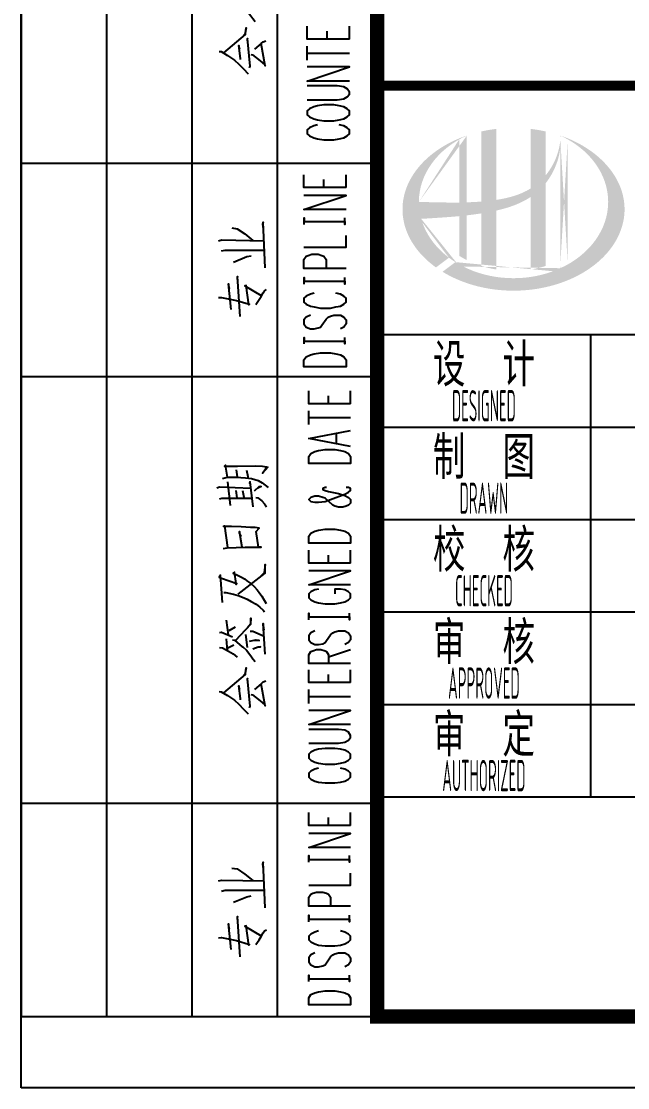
# Model space of a CAD drawing. Extents: x 84552 to 1115094, y -331058 to 102248.
# Drawn here: x 84552 to 86682, y 56435 to 60183 of the extents above; entities that cross this region are included whole.
import ezdxf
from ezdxf.enums import TextEntityAlignment as Align

# ---------------------------------------------------------------- set-up
doc = ezdxf.new("R2010")
doc.units = 0
doc.header["$LTSCALE"] = 1000
doc.header["$MEASUREMENT"] = 0
doc.layers.add('图框', color=107, linetype='Continuous')
doc.styles.add('sceie', font='sceie.shx', dxfattribs={"width": 0.7, "bigfont": 'sceic.shx'})

# ---------------------------------------------------------------- blocks, each defined once
blk = doc.blocks.new('A$C04D97144')
for p, q in [((6, 0), (6, 180)), ((12, 0), (12, 180)), ((18, 0), (18, 180)), ((0, 60), (25, 60)), ((0, 45), (25, 45)), ((0, 15), (25, 15))]:
    blk.add_line(p, q)
blk.add_lwpolyline([(0, 180), (0, 0), (25, 0), (25, 180)], close=True)
for points in [[(14.847, 71.481), (14.988, 71.465), (15.506, 71.01), (15.569, 70.978), (15.821, 70.743), (16.135, 70.35), (16.276, 70.161), (16.417, 69.957)], [(14.234, 67.742), (15.758, 69.046), (15.758, 69.077), (15.789, 69.502), (15.711, 69.046), (15.569, 68.873)], [(23.047, 68.7), (20.093, 68.7), (20.093, 69.612)], [(21.492, 68.7), (21.492, 69.266)], [(23.047, 68.7), (23.047, 69.612)], [(15.396, 67.271), (15.396, 67.287), (15.396, 67.349), (15.271, 68.261), (15.271, 68.135), (15.334, 67.994)], [(16.04, 66.69), (16.072, 66.815), (15.899, 68.763), (15.868, 68.653), (15.899, 68.543)], [(16.135, 67.632), (16.245, 67.601), (16.779, 67.177), (17.093, 66.925), (17.124, 66.831), (16.857, 68.402), (16.386, 67.994)], [(16.857, 68.402), (16.999, 68.512), (17.172, 68.59)], [(13.888, 67.852), (14.03, 67.836), (14.485, 67.569), (14.972, 67.239), (15.271, 66.957), (15.616, 66.611), (15.93, 66.265)], [(20.093, 67.239), (20.093, 68.213)], [(20.093, 67.726), (23.047, 67.726)], [(23.047, 65.763), (20.093, 65.763), (23.047, 66.752), (20.093, 66.752)], [(20.093, 64.443), (22.199, 64.443), (22.654, 64.506), (22.89, 64.647), (23.047, 64.852), (23.047, 64.993), (22.89, 65.213), (22.654, 65.354), (22.199, 65.417), (20.093, 65.417)], [(20.093, 63.391), (20.251, 63.249), (20.549, 63.108), (20.8, 63.045), (21.256, 62.966), (21.947, 62.966), (22.34, 63.045), (22.654, 63.108), (22.89, 63.249), (23.047, 63.391), (23.047, 63.673), (22.89, 63.815), (22.654, 63.94), (22.34, 64.019), (21.947, 64.082), (21.256, 64.082), (20.8, 64.019), (20.549, 63.94), (20.251, 63.815), (20.093, 63.673), (20.093, 63.391), (20.093, 63.391)], [(20.8, 62.684), (20.549, 62.621), (20.251, 62.479), (20.093, 62.338), (20.093, 62.055), (20.251, 61.914), (20.549, 61.773), (20.8, 61.71), (21.256, 61.631), (21.947, 61.631), (22.34, 61.71), (22.654, 61.773), (22.89, 61.914), (23.047, 62.055), (23.047, 62.338), (22.89, 62.479), (22.654, 62.621), (22.34, 62.684)], [(22.811, 58.269), (19.858, 58.269), (19.858, 59.181)], [(21.256, 58.269), (21.256, 58.835)], [(22.811, 58.269), (22.811, 59.181)], [(22.811, 56.73), (19.858, 56.73), (22.811, 57.72), (19.858, 57.72)], [(17.124, 52.63), (16.983, 55.834), (16.952, 55.693), (16.999, 55.379)], [(19.874, 55.677), (19.874, 56.149), (19.874, 55.882), (22.717, 55.882), (22.717, 55.677), (22.717, 56.149)], [(14.799, 55.442), (15.161, 55.379), (15.711, 55.017), (16.276, 54.562)], [(19.858, 54.075), (22.811, 54.075), (22.811, 54.908)], [(13.857, 54.53), (14.092, 54.593), (17.03, 54.53)], [(14.061, 53.824), (14.312, 53.871), (17.062, 53.871)], [(14.909, 53.022), (15.852, 53.431), (16.15, 53.478)], [(22.811, 52.598), (19.858, 52.598), (19.858, 53.227), (20.015, 53.447), (20.156, 53.509), (20.408, 53.588), (20.863, 53.588), (21.115, 53.509), (21.256, 53.447), (21.413, 53.227), (21.413, 52.598)], [(15.365, 49.205), (15.192, 52.033), (15.161, 51.891), (15.192, 51.718)], [(19.874, 51.483), (19.874, 51.954), (19.874, 51.687), (22.717, 51.687), (22.717, 51.483), (22.717, 51.954)], [(13.841, 50.54), (14.061, 50.556), (15.114, 50.336), (16.04, 50.085), (15.993, 50.022), (15.789, 51.389), (15.711, 51.357), (16.842, 50.682)], [(14.737, 49.708), (14.548, 51.499), (14.548, 51.389), (14.595, 51.184)], [(16.465, 50.053), (16.7, 50.399), (16.842, 50.619), (16.983, 50.87), (17.093, 51.012), (17.234, 51.106)], [(20.565, 50.854), (20.313, 50.776), (20.015, 50.65), (19.858, 50.509), (19.858, 50.226), (20.015, 50.085), (20.313, 49.943), (20.565, 49.88), (21.02, 49.802), (21.712, 49.802), (22.104, 49.88), (22.418, 49.943), (22.654, 50.085), (22.811, 50.226), (22.811, 50.509), (22.654, 50.65), (22.418, 50.776), (22.104, 50.854)], [(20.313, 49.315), (20.015, 49.174), (19.858, 48.969), (19.858, 48.687), (20.015, 48.467), (20.313, 48.341), (20.565, 48.341), (20.863, 48.404), (21.02, 48.467), (21.115, 48.608), (21.413, 49.032), (21.554, 49.174), (21.712, 49.236), (21.963, 49.315), (22.418, 49.315), (22.654, 49.174), (22.811, 48.969), (22.811, 48.687), (22.654, 48.467), (22.418, 48.341)], [(19.874, 47.288), (19.874, 47.744), (19.874, 47.477), (22.717, 47.477), (22.717, 47.288), (22.717, 47.744)], [(22.811, 45.67), (19.858, 45.67), (19.858, 46.157), (20.015, 46.377), (20.313, 46.519), (20.565, 46.581), (21.02, 46.66), (21.712, 46.66), (22.104, 46.581), (22.418, 46.519), (22.654, 46.377), (22.811, 46.157), (22.811, 45.67), (22.811, 45.67)], [(23.125, 43.078), (20.188, 43.078), (20.188, 43.989)], [(21.586, 43.078), (21.586, 43.644)], [(23.125, 43.078), (23.125, 43.989)], [(20.188, 41.617), (20.188, 42.591)], [(20.188, 42.104), (23.125, 42.104)], [(23.125, 40.078), (20.188, 40.628), (23.125, 41.193)], [(22.136, 40.282), (22.136, 40.973)], [(23.125, 38.884), (20.188, 38.884), (20.188, 39.371), (20.329, 39.575), (20.628, 39.716), (20.879, 39.795), (21.335, 39.858), (22.026, 39.858), (22.434, 39.795), (22.733, 39.716), (22.984, 39.575), (23.125, 39.371), (23.125, 38.884), (23.125, 38.884)], [(14.485, 37.91), (14.344, 38.758), (14.265, 38.68), (15.129, 38.68), (15.192, 38.68), (16.465, 38.711), (16.952, 38.68), (17.234, 38.648), (17.313, 38.617), (16.952, 38.193), (17.203, 38.585)], [(15.192, 37.941), (15.114, 38.428)], [(15.93, 37.878), (15.93, 37.941), (15.852, 38.397)], [(14.14, 37.831), (14.454, 37.91), (15.082, 37.91), (15.758, 37.878), (16.182, 37.831), (16.637, 37.69), (16.92, 37.517), (17.344, 37.203)], [(14.689, 35.93), (14.517, 37.596)], [(16.292, 35.836), (16.072, 37.596), (16.04, 37.517), (16.135, 37.407)], [(13.747, 37.172), (13.92, 37.234), (16.135, 37.14)], [(15.161, 36.465), (15.082, 36.983)], [(15.648, 36.496), (15.569, 36.952)], [(16.386, 36.952), (16.716, 37.266), (16.857, 37.266), (16.606, 37.14)], [(21.429, 37.203), (21.335, 37.203), (21.177, 37.124), (21.177, 37.062), (21.335, 36.983), (21.586, 36.92), (22.277, 36.779), (22.733, 36.637), (22.984, 36.496), (23.125, 36.355), (23.125, 36.088), (22.984, 35.946), (22.827, 35.868), (22.576, 35.805), (22.277, 35.805), (22.026, 35.868), (21.884, 35.946), (21.335, 36.433), (21.177, 36.496), (20.879, 36.575), (20.628, 36.575), (20.329, 36.496), (20.188, 36.355), (20.329, 36.213), (20.628, 36.15), (20.879, 36.15), (21.335, 36.213), (21.727, 36.355), (22.733, 36.716), (22.984, 36.857), (23.125, 36.983), (23.125, 37.124), (22.984, 37.203), (22.827, 37.203)], [(13.92, 36.386), (14.092, 36.433), (16.213, 36.433)], [(16.465, 36.496), (16.606, 36.465), (16.889, 36.245), (17.093, 36.04), (17.234, 35.836)], [(14.171, 32.899), (14.454, 32.946), (15.082, 32.977), (15.726, 33.008), (15.821, 33.008), (16.276, 33.008), (16.857, 33.008), (16.669, 33.008), (16.496, 34.108), (16.7, 34.344), (16.433, 34.391), (16.103, 34.391), (15.443, 34.422), (14.768, 34.454), (14.202, 34.454), (14.281, 34.485), (14.485, 32.977)], [(15.506, 33.008), (15.334, 34.108), (15.302, 33.998), (15.412, 33.747)], [(23.125, 33.276), (20.188, 33.276), (20.188, 33.778), (20.329, 33.982), (20.628, 34.124), (20.879, 34.187), (21.335, 34.265), (22.026, 34.265), (22.434, 34.187), (22.733, 34.124), (22.984, 33.982), (23.125, 33.778), (23.125, 33.276), (23.125, 33.276)], [(23.125, 31.877), (20.188, 31.877), (20.188, 32.789)], [(21.586, 31.877), (21.586, 32.443)], [(23.125, 31.877), (23.125, 32.789)], [(15.224, 29.694), (17.124, 31.17), (17.124, 31.767), (17.062, 31.218), (17.03, 31.17), (16.81, 30.935)], [(14.14, 29.097), (13.998, 31.029), (13.888, 30.888), (14.061, 30.825), (14.595, 30.621), (15.129, 30.432), (15.082, 30.369), (15.082, 30.432), (14.972, 31.249), (14.878, 31.17), (15.192, 31.029), (15.475, 30.888), (15.679, 30.762), (15.852, 30.621), (16.135, 30.432), (16.355, 30.228), (16.575, 30.008), (16.716, 29.804), (16.889, 29.552), (17.062, 29.27), (17.203, 29.034)], [(23.125, 30.338), (20.188, 30.338), (23.125, 31.328), (20.188, 31.328)], [(20.879, 30.055), (20.628, 29.992), (20.329, 29.851), (20.188, 29.709), (20.188, 29.427), (20.329, 29.285), (20.628, 29.144), (20.879, 29.081), (21.335, 29.018), (22.026, 29.018), (22.434, 29.081), (22.733, 29.144), (22.984, 29.285), (23.125, 29.427), (23.125, 29.709), (22.984, 29.851), (22.733, 29.992), (22.434, 30.055), (22.026, 30.055), (22.026, 29.709)], [(14.234, 29.804), (14.375, 29.804), (14.909, 29.694), (15.224, 29.6), (15.538, 29.49), (15.868, 29.348), (16.15, 29.175), (16.496, 28.987), (16.747, 28.783), (16.983, 28.563), (17.093, 28.453)], [(14.564, 26.835), (14.422, 27.856)], [(15.051, 26.426), (16.135, 27.573), (16.135, 28.013), (16.103, 27.573), (15.899, 27.337)], [(20.188, 27.887), (20.188, 28.358), (20.188, 28.091), (23.047, 28.091), (23.047, 27.887), (23.047, 28.358)], [(13.92, 26.992), (14.061, 27.023), (14.847, 26.693)], [(14.595, 27.149), (15.051, 27.4)], [(16.072, 27.086), (16.276, 27.086), (17.062, 26.74)], [(17.14, 25.468), (16.999, 27.62), (16.999, 27.479), (17.03, 27.165)], [(20.628, 27.117), (20.329, 26.976), (20.188, 26.772), (20.188, 26.489), (20.329, 26.285), (20.628, 26.143), (20.879, 26.143), (21.177, 26.206), (21.335, 26.285), (21.429, 26.426), (21.727, 26.835), (21.884, 26.976), (22.026, 27.055), (22.277, 27.117), (22.733, 27.117), (22.984, 26.976), (23.125, 26.772), (23.125, 26.489), (22.984, 26.285), (22.733, 26.143)], [(14.485, 25.719), (14.407, 26.552)], [(14.847, 26.489), (14.988, 26.458), (15.506, 26.002), (15.569, 25.986), (15.821, 25.751), (16.135, 25.358), (16.276, 25.154), (16.417, 24.965)], [(15.758, 26.85), (15.868, 25.955)], [(16.04, 26.379), (16.465, 26.489), (16.7, 26.426), (16.386, 26.426)], [(13.92, 25.955), (14.124, 25.924), (14.548, 25.688), (14.878, 25.499), (15.161, 25.264)], [(14.517, 25.924), (14.941, 26.128)], [(16.276, 25.845), (16.637, 25.986), (16.81, 25.986), (16.575, 25.955)], [(23.125, 24.808), (20.188, 24.808), (20.188, 25.437), (20.329, 25.656), (20.486, 25.719), (20.738, 25.798), (21.036, 25.798), (21.335, 25.719), (21.429, 25.656), (21.586, 25.437), (21.586, 24.808)], [(21.586, 25.295), (23.125, 25.798)], [(14.234, 22.75), (15.758, 24.054), (15.758, 24.085), (15.789, 24.51), (15.711, 24.054), (15.569, 23.881)], [(23.125, 23.489), (20.188, 23.489), (20.188, 24.384)], [(21.586, 23.489), (21.586, 24.038)], [(23.125, 23.489), (23.125, 24.384)], [(15.396, 22.263), (15.396, 22.295), (15.396, 22.357), (15.271, 23.253), (15.271, 23.143), (15.334, 23.002)], [(16.04, 21.698), (16.072, 21.808), (15.899, 23.771), (15.868, 23.661), (15.899, 23.536)], [(16.135, 22.64), (16.245, 22.609), (16.779, 22.185), (17.093, 21.933), (17.124, 21.839), (16.857, 23.394), (16.386, 23.002)], [(16.857, 23.394), (16.999, 23.52), (17.172, 23.599)], [(13.888, 22.86), (14.03, 22.829), (14.485, 22.577), (14.972, 22.232), (15.271, 21.949), (15.616, 21.619), (15.93, 21.274)], [(20.188, 22.012), (20.188, 22.986)], [(20.188, 22.499), (23.125, 22.499)], [(23.125, 20.535), (20.188, 20.535), (23.125, 21.525), (20.188, 21.525)], [(20.188, 19.216), (22.277, 19.216), (22.733, 19.278), (22.984, 19.42), (23.125, 19.624), (23.125, 19.765), (22.984, 19.985), (22.733, 20.127), (22.277, 20.19), (20.188, 20.19)], [(20.188, 18.163), (20.329, 18.022), (20.628, 17.88), (20.879, 17.817), (21.335, 17.739), (22.026, 17.739), (22.434, 17.817), (22.733, 17.88), (22.984, 18.022), (23.125, 18.163), (23.125, 18.446), (22.984, 18.587), (22.733, 18.729), (22.434, 18.791), (22.026, 18.854), (21.335, 18.854), (20.879, 18.791), (20.628, 18.729), (20.329, 18.587), (20.188, 18.446), (20.188, 18.163), (20.188, 18.163)], [(20.879, 17.456), (20.628, 17.393), (20.329, 17.252), (20.188, 17.11), (20.188, 16.828), (20.329, 16.686), (20.628, 16.545), (20.879, 16.482), (21.335, 16.419), (22.026, 16.419), (22.434, 16.482), (22.733, 16.545), (22.984, 16.686), (23.125, 16.828), (23.125, 17.11), (22.984, 17.252), (22.733, 17.393), (22.434, 17.456)], [(23.125, 13.434), (20.188, 13.434), (20.188, 14.346)], [(23.125, 13.434), (23.125, 14.346)], [(21.586, 13.434), (21.586, 14)], [(23.125, 11.895), (20.188, 11.895), (23.125, 12.869), (20.188, 12.869)], [(20.188, 10.842), (20.188, 11.314), (20.188, 11.047), (23.047, 11.047), (23.047, 10.842), (23.047, 11.314)], [(17.124, 7.638), (16.983, 10.842), (16.952, 10.701), (16.999, 10.387)], [(14.799, 10.434), (15.161, 10.387), (15.711, 10.01), (16.276, 9.554)], [(20.188, 9.24), (23.125, 9.24), (23.125, 10.073)], [(13.857, 9.539), (14.092, 9.586), (17.03, 9.539)], [(14.061, 8.816), (14.312, 8.879), (17.062, 8.879)], [(14.909, 8.03), (15.852, 8.423), (16.15, 8.486)], [(23.125, 7.763), (20.188, 7.763), (20.188, 8.392), (20.329, 8.612), (20.486, 8.674), (20.738, 8.753), (21.177, 8.753), (21.429, 8.674), (21.586, 8.612), (21.727, 8.392), (21.727, 7.763)], [(15.365, 4.197), (15.192, 7.041), (15.161, 6.899), (15.192, 6.727)], [(20.188, 6.648), (20.188, 7.119), (20.188, 6.852), (23.047, 6.852), (23.047, 6.648), (23.047, 7.119)], [(13.841, 5.533), (14.061, 5.564), (15.114, 5.344), (16.04, 5.077), (15.993, 5.03), (15.789, 6.381), (15.711, 6.365), (16.842, 5.674)], [(14.737, 4.716), (14.548, 6.507), (14.548, 6.381), (14.595, 6.192)], [(16.465, 5.061), (16.7, 5.391), (16.842, 5.627), (16.983, 5.878), (17.093, 6.02), (17.234, 6.098)], [(20.879, 6.02), (20.628, 5.941), (20.329, 5.8), (20.188, 5.658), (20.188, 5.391), (20.329, 5.25), (20.628, 5.108), (20.879, 5.03), (21.335, 4.967), (22.026, 4.967), (22.434, 5.03), (22.733, 5.108), (22.984, 5.25), (23.125, 5.391), (23.125, 5.658), (22.984, 5.8), (22.733, 5.941), (22.434, 6.02)], [(20.628, 4.48), (20.329, 4.339), (20.188, 4.119), (20.188, 3.852), (20.329, 3.632), (20.628, 3.49), (20.879, 3.49), (21.177, 3.569), (21.335, 3.632), (21.429, 3.773), (21.727, 4.197), (21.884, 4.339), (22.026, 4.402), (22.277, 4.48), (22.733, 4.48), (22.984, 4.339), (23.125, 4.119), (23.125, 3.852), (22.984, 3.632), (22.733, 3.49)], [(20.188, 2.454), (20.188, 2.909), (20.188, 2.642), (23.047, 2.642), (23.047, 2.454), (23.047, 2.909)], [(23.125, 0.835), (20.188, 0.835), (20.188, 1.322), (20.329, 1.542), (20.628, 1.668), (20.879, 1.747), (21.335, 1.809), (22.026, 1.809), (22.434, 1.747), (22.733, 1.668), (22.984, 1.542), (23.125, 1.322), (23.125, 0.835), (23.125, 0.835)]]:
    blk.add_lwpolyline(points)
blk = doc.blocks.new('A$C1BD43FEB')
blk.add_blockref('A$C04D97144', (0, 0))
blk = doc.blocks.new('GXED01100007000C')
blk.add_blockref('A$C1BD43FEB', (-25, 0))

msp = doc.modelspace()

# ---------------------------------------------------------------- hatches: boundary and pattern name
h = msp.add_hatch(color=256)
edge = h.paths.add_edge_path()
edge.add_spline(control_points=[(86220.6, 59517.6), (86223.7, 59518.3), (86226.7, 59519), (86251.3, 59524.9), (86272.6, 59531.4), (86310, 59547), (86326.5, 59555.5), (86341.9, 59565.8)], knot_values=[61.629012, 61.629012, 61.629012, 61.629012, 63.330431, 63.330431, 75.353634, 75.353634, 85.398649, 85.398649, 85.398649, 85.398649], degree=3, periodic=0)
edge.add_line((86341.9, 59565.8), (86341.9, 59310.6))
edge.add_spline(control_points=[(86341.9, 59310.6), (86350.5, 59312), (86359, 59313.7), (86376.4, 59317.7), (86385.3, 59320.1), (86393.9, 59322.9)], knot_values=[4.908456, 4.908456, 4.908456, 4.908456, 4.992821, 4.992821, 5.083034, 5.083034, 5.083034, 5.083034], degree=3, periodic=0)
edge.add_line((86393.9, 59322.9), (86393.9, 59613.6))
edge.add_spline(control_points=[(86393.9, 59613.6), (86398.3, 59619), (86402.4, 59624.7), (86415.4, 59644.5), (86423.2, 59659.5), (86437.9, 59695.9), (86443.5, 59717.8), (86445.8, 59740.5), (86445.9, 59741.1), (86445.9, 59741.8)], knot_values=[97.991744, 97.991744, 97.991744, 97.991744, 101.64219, 101.64219, 110.337975, 110.337975, 121.934322, 121.934322, 122.270691, 122.270691, 122.270691, 122.270691], degree=3, periodic=0)
edge.add_line((86445.9, 59741.8), (86445.9, 59777))
edge.add_spline(control_points=[(86445.9, 59777), (86445.9, 59773.1), (86445.7, 59769.3), (86445.4, 59765.5)], knot_values=[126.194075, 126.194075, 126.194075, 126.194075, 128.396762, 128.396762, 128.396762, 128.396762], degree=3, periodic=0)
edge.add_spline(control_points=[(86445.4, 59765.5), (86445.2, 59762.4), (86444.9, 59759.2), (86444.5, 59756.1)], knot_values=[124.417049, 124.417049, 124.417049, 124.417049, 126.194075, 126.194075, 126.194075, 126.194075], degree=3, periodic=0)
edge.add_spline(control_points=[(86444.5, 59756.1), (86443.9, 59751.6), (86443.2, 59747), (86442.3, 59742.5)], knot_values=[121.80529, 121.80529, 121.80529, 121.80529, 124.417049, 124.417049, 124.417049, 124.417049], degree=3, periodic=0)
edge.add_spline(control_points=[(86442.3, 59742.5), (86441.1, 59736.4), (86439.6, 59730.3), (86437.9, 59724.3)], knot_values=[118.31574, 118.31574, 118.31574, 118.31574, 121.80529, 121.80529, 121.80529, 121.80529], degree=3, periodic=0)
edge.add_spline(control_points=[(86437.9, 59724.3), (86436.2, 59718.3), (86434.1, 59712.3), (86431.9, 59706.3)], knot_values=[114.795988, 114.795988, 114.795988, 114.795988, 118.31574, 118.31574, 118.31574, 118.31574], degree=3, periodic=0)
edge.add_spline(control_points=[(86431.9, 59706.3), (86429.6, 59700.5), (86427.1, 59694.7), (86424.4, 59689)], knot_values=[111.329641, 111.329641, 111.329641, 111.329641, 114.795988, 114.795988, 114.795988, 114.795988], degree=3, periodic=0)
edge.add_spline(control_points=[(86424.4, 59689), (86421.6, 59683.3), (86418.6, 59677.6), (86415.4, 59672.1)], knot_values=[107.79529, 107.79529, 107.79529, 107.79529, 111.329641, 111.329641, 111.329641, 111.329641], degree=3, periodic=0)
edge.add_spline(control_points=[(86415.4, 59672.1), (86412.3, 59666.6), (86408.9, 59661.4), (86405.3, 59656.2)], knot_values=[104.343579, 104.343579, 104.343579, 104.343579, 107.79529, 107.79529, 107.79529, 107.79529], degree=3, periodic=0)
edge.add_spline(control_points=[(86405.3, 59656.2), (86401.7, 59651), (86397.9, 59646), (86393.9, 59641.2)], knot_values=[100.8507, 100.8507, 100.8507, 100.8507, 104.343579, 104.343579, 104.343579, 104.343579], degree=3, periodic=0)
edge.add_line((86393.9, 59641.2), (86393.9, 59795.8))
edge.add_spline(control_points=[(86393.9, 59795.8), (86376.9, 59799.6), (86359.5, 59802.5), (86341.9, 59804.6)], knot_values=[4.423999, 4.423999, 4.423999, 4.423999, 4.558741, 4.558741, 4.558741, 4.558741], degree=3, periodic=0)
edge.add_line((86341.9, 59804.6), (86341.9, 59595.5))
edge.add_spline(control_points=[(86341.9, 59595.5), (86306, 59573.2), (86263.9, 59561.6), (86220.6, 59555.1)], knot_values=[63.246215, 63.246215, 63.246215, 63.246215, 87.689124, 87.689124, 87.689124, 87.689124], degree=3, periodic=0)
edge.add_line((86220.6, 59555.1), (86220.6, 59804.6))
edge.add_spline(control_points=[(86220.6, 59804.6), (86203, 59802.5), (86185.6, 59799.6), (86168.6, 59795.8)], knot_values=[4.866038, 4.866038, 4.866038, 4.866038, 5.000777, 5.000777, 5.000777, 5.000777], degree=3, periodic=0)
edge.add_line((86168.6, 59795.8), (86168.6, 59549.4))
edge.add_spline(control_points=[(86168.6, 59549.4), (86167.8, 59549.3), (86150.3, 59548), (86133, 59547.1), (86116.6, 59546.6)], knot_values=[43.657356, 43.657356, 43.657356, 43.657356, 44.134253, 53.497092, 53.497092, 53.497092, 53.497092], degree=3, periodic=0)
edge.add_line((86116.6, 59546.6), (86116.6, 59781.2))
edge.add_spline(control_points=[(86116.6, 59781.2), (86108.1, 59778.3), (86099.7, 59775.1), (86091.5, 59771.7)], knot_values=[5.14157, 5.14157, 5.14157, 5.14157, 5.212921, 5.212921, 5.212921, 5.212921], degree=3, periodic=0)
edge.add_spline(control_points=[(86091.5, 59771.7), (86088.1, 59770.3), (86084.6, 59768.9), (86068.5, 59761.8), (86056.3, 59755.7), (86044.5, 59749.1)], knot_values=[5.212921, 5.212921, 5.212921, 5.212921, 5.24296, 5.24296, 5.355623, 5.355623, 5.355623, 5.355623], degree=3, periodic=0)
edge.add_spline(control_points=[(86044.5, 59749.1), (86037.1, 59744.9), (86029.8, 59740.5), (86022.9, 59735.9)], knot_values=[5.355623, 5.355623, 5.355623, 5.355623, 5.426974, 5.426974, 5.426974, 5.426974], degree=3, periodic=0)
edge.add_spline(control_points=[(86022.9, 59735.9), (86019.1, 59733.5), (86015.5, 59731.1), (86008.8, 59726.3), (86005.6, 59724.1), (86002.6, 59721.8)], knot_values=[5.426974, 5.426974, 5.426974, 5.426974, 5.464765, 5.464765, 5.498325, 5.498325, 5.498325, 5.498325], degree=3, periodic=0)
edge.add_spline(control_points=[(86002.6, 59721.8), (85989.5, 59712), (85977.5, 59701.5), (85966.6, 59690.6)], knot_values=[5.498325, 5.498325, 5.498325, 5.498325, 5.641027, 5.641027, 5.641027, 5.641027], degree=3, periodic=0)
edge.add_spline(control_points=[(85966.6, 59690.6), (85963.1, 59687.1), (85959.7, 59683.5), (85949.5, 59672.2), (85943, 59664.3), (85937.1, 59656.2)], knot_values=[5.641027, 5.641027, 5.641027, 5.641027, 5.686569, 5.686569, 5.783729, 5.783729, 5.783729, 5.783729], degree=3, periodic=0)
edge.add_spline(control_points=[(85937.1, 59656.2), (85929.6, 59645.8), (85922.9, 59635.1), (85916.4, 59622.6), (85915.5, 59621), (85914.8, 59619.5)], knot_values=[5.783729, 5.783729, 5.783729, 5.783729, 5.908374, 5.908374, 5.92643, 5.92643, 5.92643, 5.92643], degree=3, periodic=0)
edge.add_spline(control_points=[(85914.8, 59619.5), (85908.5, 59606.9), (85903.5, 59594.1), (85899.7, 59581.1)], knot_values=[5.92643, 5.92643, 5.92643, 5.92643, 6.069132, 6.069132, 6.069132, 6.069132], degree=3, periodic=0)
edge.add_spline(control_points=[(85899.7, 59581.1), (85898.1, 59575.6), (85896.8, 59570), (85894.1, 59556.9), (85892.9, 59549.4), (85892.2, 59541.8)], knot_values=[6.069132, 6.069132, 6.069132, 6.069132, 6.130179, 6.130179, 6.211834, 6.211834, 6.211834, 6.211834], degree=3, periodic=0)
edge.add_spline(control_points=[(85892.2, 59541.8), (85891.6, 59535.3), (85891.3, 59528.7), (85891.3, 59522.1)], knot_values=[6.211834, 6.211834, 6.211834, 6.211834, 6.283185, 6.283185, 6.283185, 6.283185], degree=3, periodic=0)
edge.add_spline(control_points=[(85891.3, 59522.1), (85891.3, 59517.4), (85891.4, 59512.7), (85891.7, 59508.1)], knot_values=[6.283185, 6.283185, 6.283185, 6.283185, 6.333655, 6.333655, 6.333655, 6.333655], degree=3, periodic=0)
edge.add_spline(control_points=[(85891.7, 59508.1), (85892.4, 59498.8), (85893.6, 59489.4), (85895.5, 59480.2)], knot_values=[6.333655, 6.333655, 6.333655, 6.333655, 6.434594, 6.434594, 6.434594, 6.434594], degree=3, periodic=0)
edge.add_spline(control_points=[(85895.5, 59480.2), (85895.6, 59479.6), (85895.8, 59479), (85897.7, 59469.7), (85900.1, 59461.1), (85903, 59452.6)], knot_values=[6.434594, 6.434594, 6.434594, 6.434594, 6.441278, 6.441278, 6.535532, 6.535532, 6.535532, 6.535532], degree=3, periodic=0)
edge.add_spline(control_points=[(85903, 59452.6), (85906.2, 59443.5), (85909.9, 59434.5), (85914.3, 59425.6)], knot_values=[6.535532, 6.535532, 6.535532, 6.535532, 6.636471, 6.636471, 6.636471, 6.636471], degree=3, periodic=0)
edge.add_spline(control_points=[(85914.3, 59425.6), (85915.4, 59423.4), (85916.5, 59421.1), (85921.2, 59412.3), (85925.1, 59405.8), (85929.3, 59399.4)], knot_values=[6.636471, 6.636471, 6.636471, 6.636471, 6.661894, 6.661894, 6.73741, 6.73741, 6.73741, 6.73741], degree=3, periodic=0)
edge.add_spline(control_points=[(85929.3, 59399.4), (85934.8, 59390.8), (85941, 59382.4), (85947.8, 59374.2)], knot_values=[6.73741, 6.73741, 6.73741, 6.73741, 6.838349, 6.838349, 6.838349, 6.838349], degree=3, periodic=0)
edge.add_spline(control_points=[(85947.8, 59374.2), (85950.8, 59370.6), (85953.8, 59367.1), (85961.1, 59359.1), (85965.4, 59354.7), (85969.8, 59350.4)], knot_values=[6.838349, 6.838349, 6.838349, 6.838349, 6.88251, 6.88251, 6.939288, 6.939288, 6.939288, 6.939288], degree=3, periodic=0)
edge.add_spline(control_points=[(85969.8, 59350.4), (85977.7, 59342.7), (85986.1, 59335.3), (85995.1, 59328.2)], knot_values=[6.939288, 6.939288, 6.939288, 6.939288, 7.040227, 7.040227, 7.040227, 7.040227], degree=3, periodic=0)
edge.add_spline(control_points=[(85995.1, 59328.2), (85999.5, 59324.6), (86004.1, 59321.1), (86008.9, 59317.8)], knot_values=[7.040227, 7.040227, 7.040227, 7.040227, 7.090696, 7.090696, 7.090696, 7.090696], degree=3, periodic=0)
edge.add_line((86008.9, 59317.8), (86054.4, 59351.9))
edge.add_ellipse((86281.3, 59548.1), major_axis=(332.5, 0), ratio=0.806676, start_angle=192.819, end_angle=226.9853, ccw=False)
edge.add_spline(control_points=[(85957, 59488.6), (85969.1, 59489.3), (85981.1, 59490), (86025.4, 59492.8), (86057.9, 59494.9), (86090.6, 59498.1)], knot_values=[11.398263, 11.398263, 11.398263, 11.398263, 18.40729, 18.40729, 37.18094, 37.18094, 37.18094, 37.18094], degree=3, periodic=0)
edge.add_line((86090.6, 59498.1), (86090.6, 59358.6))
edge.add_spline(control_points=[(86090.6, 59358.6), (86092.4, 59357.5), (86094.2, 59356.3), (86102.7, 59351.3), (86109.5, 59347.5), (86116.6, 59343.9)], knot_values=[4.049945, 4.049945, 4.049945, 4.049945, 4.072021, 4.072021, 4.153257, 4.153257, 4.153257, 4.153257], degree=3, periodic=0)
edge.add_line((86116.6, 59343.9), (86116.6, 59500.8))
edge.add_spline(control_points=[(86116.6, 59500.8), (86132.7, 59502.7), (86148.9, 59504.8), (86166.3, 59507.5), (86167.5, 59507.6), (86168.6, 59507.8)], knot_values=[42.135009, 42.135009, 42.135009, 42.135009, 51.307228, 51.307228, 51.948574, 51.948574, 51.948574, 51.948574], degree=3, periodic=0)
edge.add_line((86168.6, 59507.8), (86168.6, 59322.9))
edge.add_spline(control_points=[(86168.6, 59322.9), (86185.4, 59317.6), (86202.9, 59313.5), (86220.6, 59310.6)], knot_values=[4.34174, 4.34174, 4.34174, 4.34174, 4.516316, 4.516316, 4.516316, 4.516316], degree=3, periodic=0)
edge.add_line((86220.6, 59310.6), (86220.6, 59517.6))
edge = h.paths.add_edge_path(flags=16)
edge.add_ellipse((86281.3, 59548.1), major_axis=(332.5, 0), ratio=0.806676, start_angle=124.9875, end_angle=179.999, ccw=False)
edge.add_line((86090.6, 59767.8), (86090.6, 59546))
edge.add_spline(control_points=[(86090.6, 59546), (86042.9, 59545.4), (85996, 59546.9), (85948.8, 59548.1)], knot_values=[11.27373, 11.27373, 11.27373, 11.27373, 38.687513, 38.687513, 38.687513, 38.687513], degree=3, periodic=0)
edge = h.paths.add_edge_path()
edge.add_spline(control_points=[(86031.9, 59302.5), (86047.4, 59293), (86063.9, 59284.4), (86106.3, 59265.8), (86132.9, 59256.8), (86188.3, 59243.5), (86217, 59239.2), (86275.1, 59235.3), (86304.4, 59235.8), (86362.2, 59241.5), (86390.6, 59246.8), (86445.1, 59261.8), (86471.2, 59271.6), (86519.7, 59295), (86542, 59308.7), (86582, 59339.2), (86599.6, 59355.9), (86629.3, 59391.7), (86641.3, 59410.6), (86659.5, 59449.7), (86665.7, 59469.8), (86672, 59510.4), (86672.1, 59530.9), (86666.4, 59571.6), (86660.5, 59591.9), (86642.7, 59631.2), (86630.8, 59650.3), (86601.3, 59686.4), (86583.8, 59703.4), (86543.9, 59734.2), (86521.5, 59748.1), (86481, 59768), (86463.8, 59775.1), (86445.9, 59781.2)], knot_values=[0.886421, 0.886421, 0.886421, 0.886421, 1.040557, 1.040557, 1.261172, 1.261172, 1.481788, 1.481788, 1.702404, 1.702404, 1.92302, 1.92302, 2.143636, 2.143636, 2.364252, 2.364252, 2.584868, 2.584868, 2.805484, 2.805484, 3.026099, 3.026099, 3.246715, 3.246715, 3.46852, 3.46852, 3.690325, 3.690325, 3.91213, 3.91213, 4.133935, 4.133935, 4.283209, 4.283209, 4.283209, 4.283209], degree=3, periodic=0)
edge.add_line((86445.9, 59781.2), (86445.9, 59781.1))
edge.add_spline(control_points=[(86445.9, 59781.1), (86446, 59779.7), (86446, 59778.3), (86445.9, 59777)], knot_values=[128.396762, 128.396762, 128.396762, 128.396762, 129.192193, 129.192193, 129.192193, 129.192193], degree=3, periodic=0)
edge.add_line((86445.9, 59777), (86445.9, 59315))
edge.add_ellipse((86281.3, 59548.1), major_axis=(332.5, 0), ratio=0.806676, start_angle=232.1054, end_angle=299.6833, ccw=False)
edge.add_line((86077, 59336.4), (86031.9, 59302.5))
edge = h.paths.add_edge_path(flags=16)
edge.add_ellipse((86281.3, 59548.1), major_axis=(332.5, 0), ratio=0.806676, start_angle=304.9875, end_angle=415.0121, ccw=False)
edge.add_line((86471.9, 59328.3), (86471.9, 59767.8))

# ---------------------------------------------------------------- linework, layer by layer
for p, q in [((85802.3, 59956.8), (85802.3, 57456.8)), ((85802.3, 59081.8), (91302.3, 59081.8)), ((86552.3, 57456.8), (86552.3, 59081.8)), ((85802.3, 58756.8), (88552.3, 58756.8)), ((85802.3, 58431.8), (88552.3, 58431.8)), ((85802.3, 58106.8), (88552.3, 58106.8)), ((85802.3, 57781.8), (88552.3, 57781.8)), ((85802.3, 57456.8), (94802.3, 57456.8)), ((85802.3, 57456.8), (85802.3, 56684.7)), ((85802.3, 56684.7), (94802.3, 56684.7))]:
    msp.add_line(p, q)
at = {"const_width": 35}
msp.add_lwpolyline([(94802.3, 59956.8), (85802.3, 59956.8)], dxfattribs=at)
at = {"layer": '图框', "color": 0}
msp.add_lwpolyline([(84552.3, 56434.7), (84552.3, 71284.7), (95052.3, 71284.7), (95052.3, 56434.7)], close=True, dxfattribs=at)
at = {"layer": '图框', "color": 0, "const_width": 50}
msp.add_lwpolyline([(85802.3, 56684.7), (94802.3, 56684.7), (94802.3, 71034.7), (85802.3, 71034.7)], close=True, dxfattribs=at)

# ---------------------------------------------------------------- block references
at = {"color": 0, "xscale": 50, "yscale": 50, "zscale": 50}
msp.add_blockref('GXED01100007000C', (85802.3, 56684.7), dxfattribs=at)

# ---------------------------------------------------------------- texts
at = {"style": 'sceie'}
for s, height, width, p in [('设  计', 150, 0.8, (86177.3, 58981.8)), ('DESIGNED', 110, 0.4, (86177.3, 58831.8)), ('制  图', 150, 0.8, (86177.3, 58656.8)), ('DRAWN', 110, 0.4, (86177.3, 58506.8)), ('校  核', 150, 0.8, (86177.3, 58331.8)), ('CHECKED', 110, 0.4, (86177.3, 58181.8)), ('审  核', 150, 0.8, (86177.3, 58006.8)), ('APPROVED', 110, 0.4, (86177.3, 57856.8)), ('审  定', 150, 0.8, (86177.3, 57681.8)), ('AUTHORIZED', 110, 0.4, (86177.3, 57531.8))]:
    msp.add_text(s, height=height, dxfattribs=dict(at, width=width)).set_placement(p, align=Align.MIDDLE)

doc.saveas('drawing.dxf')
